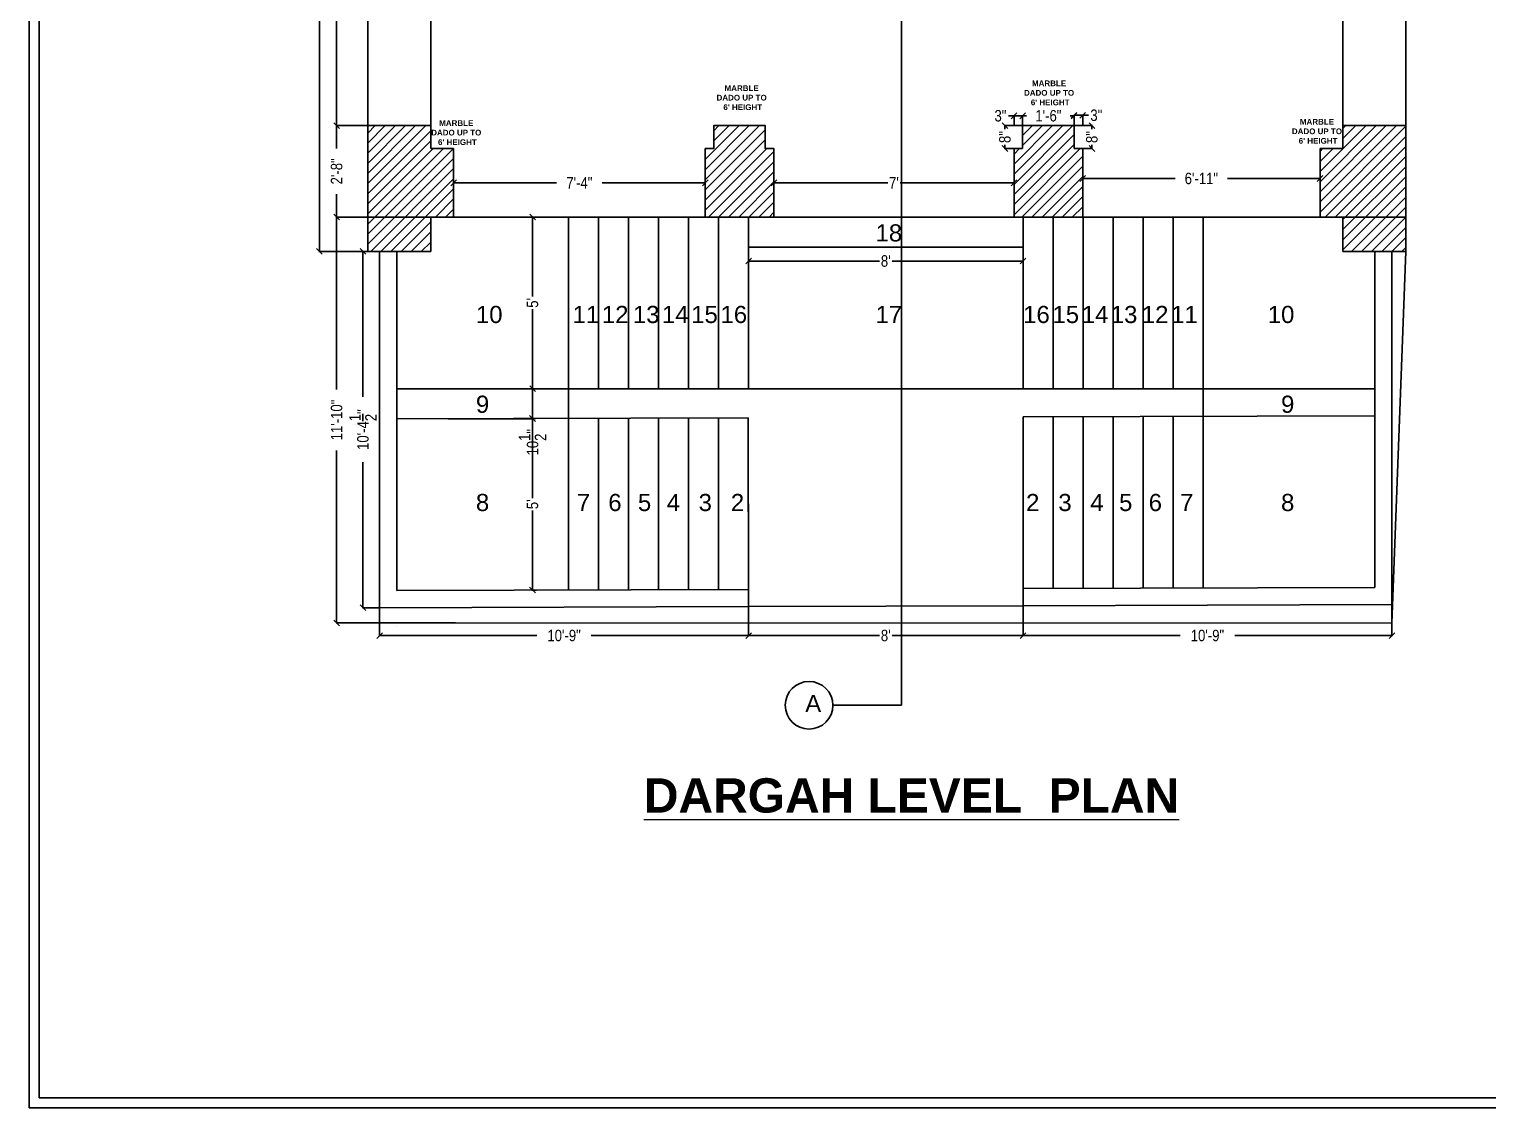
# Model space of a CAD drawing. Header units: inches. Extents: x 13054 to 48691, y 5623 to 20391.
# Drawn here: x 45946 to 46456, y 18574 to 18952 of the extents above; entities that cross this region are included whole.
import ezdxf

# ---------------------------------------------------------------- set-up
doc = ezdxf.new("R2010")
doc.units = ezdxf.units.IN
doc.header["$MEASUREMENT"] = 0
doc.styles.get("Standard").update_dxf_attribs({"font": 'arial.ttf'})
doc.styles.add('TEXT', font='')
doc.styles.get('TEXT').set_extended_font_data('Arial Narrow')
doc.dimstyles.new('Copy of Standard', dxfattribs={"dimtxt": 4, "dimasz": 2, "dimexe": 0.18, "dimexo": 0.0625, "dimgap": 0.09, "dimtad": 0, "dimzin": 0, "dimdsep": 46, "dimlunit": 4, "dimtxsty": 'TEXT', "dimblk": 'OBLIQUE', "dimcen": 0.09, "dimclrd": 8, "dimclre": 8, "dimclrt": 256, "dimadec": 0, "dimazin": 0, "dimtfac": 1, "dimtofl": 0, "dimtmove": 0, "dimatfit": 3, "dimfxl": 1, "dimtolj": 1, "dimtzin": 0, "dimarcsym": 0})

# ---------------------------------------------------------------- blocks, each defined once
blk = doc.blocks.new('_Oblique')
at = {"color": 0, "linetype": 'Continuous', "lineweight": -2}
blk.add_line((-0.5, -0.5), (0.5, 0.5), dxfattribs=at)
blk = doc.blocks.new('*D1300')
at = {"color": 8, "lineweight": -2, "transparency": 16777216}
for p, q in [((46197.56, 18875.28), (46197.56, 18870.3)), ((46293.53, 18875.28), (46293.53, 18870.3)), ((46197.56, 18870.48), (46243.36, 18870.48)), ((46293.53, 18870.48), (46247.73, 18870.48))]:
    blk.add_line(p, q, dxfattribs=at)
at = {"layer": 'Defpoints', "color": 0, "transparency": 16777216}
for p in [(46197.56, 18875.35), (46293.53, 18875.35), (46293.53, 18870.48)]:
    blk.add_point(p, dxfattribs=at)
at = {"color": 8, "lineweight": -2, "transparency": 16777216, "xscale": 2, "yscale": 2, "zscale": 2, "rotation": 180}
blk.add_blockref('_Oblique', (46197.56, 18870.48), dxfattribs=at)
at = {"color": 8, "lineweight": -2, "transparency": 16777216, "xscale": 2, "yscale": 2, "zscale": 2}
blk.add_blockref('_Oblique', (46293.53, 18870.48), dxfattribs=at)
at = {"transparency": 16777216, "insert": (46245.54, 18870.48), "char_height": 4, "attachment_point": 5, "style": 'TEXT'}
blk.add_mtext("\\A1;8'", dxfattribs=at)
blk = doc.blocks.new('*D1308')
at = {"color": 8, "lineweight": -2, "transparency": 16777216}
for p, q in [((46123.37, 18885.85), (46121.84, 18885.85)), ((46122.02, 18885.85), (46122.02, 18858.03)), ((46122.02, 18825.85), (46122.02, 18853.66)), ((46123.37, 18825.85), (46121.84, 18825.85))]:
    blk.add_line(p, q, dxfattribs=at)
at = {"layer": 'Defpoints', "color": 0, "transparency": 16777216}
for p in [(46122.02, 18885.85), (46123.43, 18885.85), (46123.43, 18825.85)]:
    blk.add_point(p, dxfattribs=at)
at = {"color": 8, "lineweight": -2, "transparency": 16777216, "xscale": 2, "yscale": 2, "zscale": 2}
for p, rotation in [((46122.02, 18885.85), 90), ((46122.02, 18825.85), 270)]:
    blk.add_blockref('_Oblique', p, dxfattribs=dict(at, rotation=rotation))
at = {"transparency": 16777216, "insert": (46122.02, 18855.85), "char_height": 4, "attachment_point": 5, "rotation": 90, "style": 'TEXT'}
blk.add_mtext("\\A1;5'", dxfattribs=at)
blk = doc.blocks.new('*D1309')
at = {"color": 8, "lineweight": -2, "transparency": 16777216}
for p, q in [((46124.53, 18825.85), (46121.84, 18825.85)), ((46122.02, 18825.85), (46122.02, 18815.32)), ((46092.51, 18815.32), (46122.2, 18815.32)), ((46122.02, 18815.32), (46122.02, 18813.32))]:
    blk.add_line(p, q, dxfattribs=at)
at = {"layer": 'Defpoints', "color": 0, "transparency": 16777216}
for p in [(46124.6, 18825.85), (46092.45, 18815.32), (46122.02, 18815.32)]:
    blk.add_point(p, dxfattribs=at)
at = {"color": 8, "lineweight": -2, "transparency": 16777216, "xscale": 2, "yscale": 2, "zscale": 2}
for p, rotation in [((46122.02, 18825.85), 90), ((46122.02, 18815.32), 270)]:
    blk.add_blockref('_Oblique', p, dxfattribs=dict(at, rotation=rotation))
at = {"transparency": 16777216, "insert": (46122.02, 18807.13), "char_height": 4, "attachment_point": 5, "rotation": 90, "style": 'TEXT'}
blk.add_mtext('\\A1;10{\\H1x;\\S1/2;}"', dxfattribs=at)
blk = doc.blocks.new('*D1310')
at = {"color": 8, "lineweight": -2, "transparency": 16777216}
for p, q in [((46123.23, 18815.42), (46121.83, 18815.42)), ((46122.01, 18815.42), (46122.01, 18787.6)), ((46122.01, 18755.42), (46122.01, 18783.23)), ((46123.42, 18755.42), (46121.83, 18755.42))]:
    blk.add_line(p, q, dxfattribs=at)
at = {"layer": 'Defpoints', "color": 0, "transparency": 16777216}
for p in [(46123.29, 18815.42), (46122.01, 18755.42), (46123.48, 18755.42)]:
    blk.add_point(p, dxfattribs=at)
at = {"color": 8, "lineweight": -2, "transparency": 16777216, "xscale": 2, "yscale": 2, "zscale": 2}
for p, rotation in [((46122.01, 18815.42), 90), ((46122.01, 18755.42), 270)]:
    blk.add_blockref('_Oblique', p, dxfattribs=dict(at, rotation=rotation))
at = {"transparency": 16777216, "insert": (46122.01, 18785.42), "char_height": 4, "attachment_point": 5, "rotation": 90, "style": 'TEXT'}
blk.add_mtext("\\A1;5'", dxfattribs=at)
blk = doc.blocks.new('*D1301')
at = {"color": 8, "lineweight": -2, "transparency": 16777216}
for p, q in [((46094.67, 18885.85), (46053.34, 18885.85)), ((46053.52, 18885.85), (46053.52, 18825.55)), ((46053.52, 18743.93), (46053.52, 18804.23)), ((46095.07, 18743.93), (46053.34, 18743.93))]:
    blk.add_line(p, q, dxfattribs=at)
at = {"layer": 'Defpoints', "color": 0, "transparency": 16777216}
for p in [(46094.73, 18885.85), (46053.52, 18743.93), (46095.13, 18743.93)]:
    blk.add_point(p, dxfattribs=at)
at = {"color": 8, "lineweight": -2, "transparency": 16777216, "xscale": 2, "yscale": 2, "zscale": 2}
for p, rotation in [((46053.52, 18885.85), 90), ((46053.52, 18743.93), 270)]:
    blk.add_blockref('_Oblique', p, dxfattribs=dict(at, rotation=rotation))
at = {"transparency": 16777216, "insert": (46053.52, 18814.89), "char_height": 4, "attachment_point": 5, "rotation": 90, "style": 'TEXT'}
blk.add_mtext('\\A1;11\'-10"', dxfattribs=at)
blk = doc.blocks.new('*D1311')
at = {"color": 8, "lineweight": -2, "transparency": 16777216}
for p, q in [((46094.41, 18897.85), (46130.42, 18897.85)), ((46094.41, 18897.78), (46094.41, 18897.67)), ((46182.41, 18897.85), (46146.4, 18897.85)), ((46182.41, 18897.91), (46182.41, 18898.03))]:
    blk.add_line(p, q, dxfattribs=at)
at = {"layer": 'Defpoints', "color": 0, "transparency": 16777216}
for p in [(46094.41, 18897.85), (46094.41, 18897.85), (46182.41, 18897.85)]:
    blk.add_point(p, dxfattribs=at)
at = {"color": 8, "lineweight": -2, "transparency": 16777216, "xscale": 2, "yscale": 2, "zscale": 2, "rotation": 180}
blk.add_blockref('_Oblique', (46094.41, 18897.85), dxfattribs=at)
at = {"color": 8, "lineweight": -2, "transparency": 16777216, "xscale": 2, "yscale": 2, "zscale": 2}
blk.add_blockref('_Oblique', (46182.41, 18897.85), dxfattribs=at)
at = {"transparency": 16777216, "insert": (46138.41, 18897.85), "char_height": 4, "attachment_point": 5, "style": 'TEXT'}
blk.add_mtext('\\A1;7\'-4"', dxfattribs=at)
blk = doc.blocks.new('*D1312')
at = {"color": 8, "lineweight": -2, "transparency": 16777216}
for p, q in [((46206.41, 18897.85), (46246.22, 18897.85)), ((46206.41, 18897.78), (46206.41, 18897.67)), ((46290.41, 18897.85), (46250.6, 18897.85)), ((46290.41, 18897.91), (46290.41, 18898.03))]:
    blk.add_line(p, q, dxfattribs=at)
at = {"layer": 'Defpoints', "color": 0, "transparency": 16777216}
for p in [(46206.41, 18897.85), (46290.41, 18897.85), (46290.41, 18897.85)]:
    blk.add_point(p, dxfattribs=at)
at = {"color": 8, "lineweight": -2, "transparency": 16777216, "xscale": 2, "yscale": 2, "zscale": 2, "rotation": 180}
blk.add_blockref('_Oblique', (46206.41, 18897.85), dxfattribs=at)
at = {"color": 8, "lineweight": -2, "transparency": 16777216, "xscale": 2, "yscale": 2, "zscale": 2}
blk.add_blockref('_Oblique', (46290.41, 18897.85), dxfattribs=at)
at = {"transparency": 16777216, "insert": (46248.41, 18897.85), "char_height": 4, "attachment_point": 5, "style": 'TEXT'}
blk.add_mtext("\\A1;7'", dxfattribs=at)
blk = doc.blocks.new('*D1313')
at = {"color": 8, "lineweight": -2, "transparency": 16777216}
for p, q in [((46397.41, 18903.85), (46397.41, 18899.17)), ((46314.41, 18899.41), (46314.41, 18899.53)), ((46314.41, 18899.35), (46346.77, 18899.35)), ((46397.41, 18899.35), (46365.05, 18899.35))]:
    blk.add_line(p, q, dxfattribs=at)
at = {"layer": 'Defpoints', "color": 0, "transparency": 16777216}
for p in [(46397.41, 18903.91), (46314.41, 18899.35), (46397.41, 18899.35)]:
    blk.add_point(p, dxfattribs=at)
at = {"color": 8, "lineweight": -2, "transparency": 16777216, "xscale": 2, "yscale": 2, "zscale": 2, "rotation": 180}
blk.add_blockref('_Oblique', (46314.41, 18899.35), dxfattribs=at)
at = {"color": 8, "lineweight": -2, "transparency": 16777216, "xscale": 2, "yscale": 2, "zscale": 2}
blk.add_blockref('_Oblique', (46397.41, 18899.35), dxfattribs=at)
at = {"transparency": 16777216, "insert": (46355.91, 18899.35), "char_height": 4, "attachment_point": 5, "style": 'TEXT'}
blk.add_mtext('\\A1;6\'-11"', dxfattribs=at)
blk = doc.blocks.new('*D1317')
at = {"color": 8, "lineweight": -2, "transparency": 16777216}
for p, q in [((46064.35, 18917.85), (46053.34, 18917.85)), ((46053.52, 18917.85), (46053.52, 18909.84)), ((46053.52, 18885.85), (46053.52, 18893.85)), ((46064.35, 18885.85), (46053.34, 18885.85))]:
    blk.add_line(p, q, dxfattribs=at)
at = {"layer": 'Defpoints', "color": 0, "transparency": 16777216}
for p in [(46053.52, 18917.85), (46064.41, 18917.85), (46064.41, 18885.85)]:
    blk.add_point(p, dxfattribs=at)
at = {"color": 8, "lineweight": -2, "transparency": 16777216, "xscale": 2, "yscale": 2, "zscale": 2}
for p, rotation in [((46053.52, 18917.85), 90), ((46053.52, 18885.85), 270)]:
    blk.add_blockref('_Oblique', p, dxfattribs=dict(at, rotation=rotation))
at = {"transparency": 16777216, "insert": (46053.52, 18901.85), "char_height": 4, "attachment_point": 5, "rotation": 90, "style": 'TEXT'}
blk.add_mtext('\\A1;2\'-8"', dxfattribs=at)
blk = doc.blocks.new('*D1318')
at = {"color": 8, "lineweight": -2, "transparency": 16777216}
for p, q in [((46064.35, 19057.35), (46053.34, 19057.35)), ((46053.52, 19057.35), (46053.52, 18998.64)), ((46053.52, 18917.85), (46053.52, 18976.55)), ((46064.35, 18917.85), (46053.34, 18917.85))]:
    blk.add_line(p, q, dxfattribs=at)
at = {"layer": 'Defpoints', "color": 0, "transparency": 16777216}
for p in [(46064.41, 19057.35), (46053.52, 18917.85), (46064.41, 18917.85)]:
    blk.add_point(p, dxfattribs=at)
at = {"color": 8, "lineweight": -2, "transparency": 16777216, "xscale": 2, "yscale": 2, "zscale": 2}
for p, rotation in [((46053.52, 19057.35), 90), ((46053.52, 18917.85), 270)]:
    blk.add_blockref('_Oblique', p, dxfattribs=dict(at, rotation=rotation))
at = {"transparency": 16777216, "insert": (46053.52, 18987.6), "char_height": 4, "attachment_point": 5, "rotation": 90, "style": 'TEXT'}
blk.add_mtext('\\A1;11\'-7{\\H1x;\\S1/2;}"', dxfattribs=at)
blk = doc.blocks.new('*D1319')
at = {"color": 8, "lineweight": -2, "transparency": 16777216}
for p, q in [((46068.56, 18749.18), (46068.56, 18739.32)), ((46197.56, 18749.58), (46197.56, 18739.32)), ((46068.56, 18739.5), (46123.54, 18739.5)), ((46197.56, 18739.5), (46142.57, 18739.5))]:
    blk.add_line(p, q, dxfattribs=at)
at = {"layer": 'Defpoints', "color": 0, "transparency": 16777216}
for p in [(46068.56, 18749.25), (46197.56, 18749.65), (46197.56, 18739.5)]:
    blk.add_point(p, dxfattribs=at)
at = {"color": 8, "lineweight": -2, "transparency": 16777216, "xscale": 2, "yscale": 2, "zscale": 2, "rotation": 180}
blk.add_blockref('_Oblique', (46068.56, 18739.5), dxfattribs=at)
at = {"color": 8, "lineweight": -2, "transparency": 16777216, "xscale": 2, "yscale": 2, "zscale": 2}
blk.add_blockref('_Oblique', (46197.56, 18739.5), dxfattribs=at)
at = {"transparency": 16777216, "insert": (46133.06, 18739.5), "char_height": 4, "attachment_point": 5, "style": 'TEXT'}
blk.add_mtext('\\A1;10\'-9"', dxfattribs=at)
blk = doc.blocks.new('*D1322')
at = {"color": 8, "lineweight": -2, "transparency": 16777216}
for p, q in [((46064.35, 19271.85), (46047.29, 19271.85)), ((46047.47, 19271.85), (46047.47, 19082.74)), ((46047.47, 18873.85), (46047.47, 19062.95)), ((46064.35, 18873.85), (46047.29, 18873.85))]:
    blk.add_line(p, q, dxfattribs=at)
at = {"layer": 'Defpoints', "color": 0, "transparency": 16777216}
for p in [(46064.41, 19271.85), (46047.47, 18873.85), (46064.41, 18873.85)]:
    blk.add_point(p, dxfattribs=at)
at = {"color": 8, "lineweight": -2, "transparency": 16777216, "xscale": 2, "yscale": 2, "zscale": 2}
for p, rotation in [((46047.47, 19271.85), 90), ((46047.47, 18873.85), 270)]:
    blk.add_blockref('_Oblique', p, dxfattribs=dict(at, rotation=rotation))
at = {"transparency": 16777216, "insert": (46047.47, 19072.85), "char_height": 4, "attachment_point": 5, "rotation": 90, "style": 'TEXT'}
blk.add_mtext('\\A1;33\'-2"', dxfattribs=at)
blk = doc.blocks.new('*D1323')
at = {"color": 8, "lineweight": -2, "transparency": 16777216}
for p, q in [((46197.56, 18749.58), (46197.56, 18739.32)), ((46293.53, 18749.58), (46293.53, 18739.32)), ((46197.56, 18739.5), (46243.36, 18739.5)), ((46293.53, 18739.5), (46247.73, 18739.5))]:
    blk.add_line(p, q, dxfattribs=at)
at = {"layer": 'Defpoints', "color": 0, "transparency": 16777216}
for p in [(46197.56, 18749.65), (46293.53, 18749.65), (46293.53, 18739.5)]:
    blk.add_point(p, dxfattribs=at)
at = {"color": 8, "lineweight": -2, "transparency": 16777216, "xscale": 2, "yscale": 2, "zscale": 2, "rotation": 180}
blk.add_blockref('_Oblique', (46197.56, 18739.5), dxfattribs=at)
at = {"color": 8, "lineweight": -2, "transparency": 16777216, "xscale": 2, "yscale": 2, "zscale": 2}
blk.add_blockref('_Oblique', (46293.53, 18739.5), dxfattribs=at)
at = {"transparency": 16777216, "insert": (46245.54, 18739.5), "char_height": 4, "attachment_point": 5, "style": 'TEXT'}
blk.add_mtext("\\A1;8'", dxfattribs=at)
blk = doc.blocks.new('*D1325')
at = {"color": 8, "lineweight": -2, "transparency": 16777216}
for p, q in [((46293.53, 18749.58), (46293.53, 18739.32)), ((46422.53, 18750.28), (46422.53, 18739.32)), ((46293.53, 18739.5), (46348.51, 18739.5)), ((46422.53, 18739.5), (46367.55, 18739.5))]:
    blk.add_line(p, q, dxfattribs=at)
at = {"layer": 'Defpoints', "color": 0, "transparency": 16777216}
for p in [(46293.53, 18749.65), (46422.53, 18750.35), (46422.53, 18739.5)]:
    blk.add_point(p, dxfattribs=at)
at = {"color": 8, "lineweight": -2, "transparency": 16777216, "xscale": 2, "yscale": 2, "zscale": 2, "rotation": 180}
blk.add_blockref('_Oblique', (46293.53, 18739.5), dxfattribs=at)
at = {"color": 8, "lineweight": -2, "transparency": 16777216, "xscale": 2, "yscale": 2, "zscale": 2}
blk.add_blockref('_Oblique', (46422.53, 18739.5), dxfattribs=at)
at = {"transparency": 16777216, "insert": (46358.03, 18739.5), "char_height": 4, "attachment_point": 5, "style": 'TEXT'}
blk.add_mtext('\\A1;10\'-9"', dxfattribs=at)
blk = doc.blocks.new('*D1307')
at = {"color": 8, "lineweight": -2, "transparency": 16777216}
for p, q in [((46068.49, 18873.85), (46062.52, 18873.85)), ((46062.7, 18873.85), (46062.7, 18822.97)), ((46062.7, 18749.25), (46062.7, 18800.12)), ((46068.49, 18749.25), (46062.52, 18749.25))]:
    blk.add_line(p, q, dxfattribs=at)
at = {"layer": 'Defpoints', "color": 0, "transparency": 16777216}
for p in [(46068.56, 18873.85), (46062.7, 18749.25), (46068.56, 18749.25)]:
    blk.add_point(p, dxfattribs=at)
at = {"color": 8, "lineweight": -2, "transparency": 16777216, "xscale": 2, "yscale": 2, "zscale": 2}
for p, rotation in [((46062.7, 18873.85), 90), ((46062.7, 18749.25), 270)]:
    blk.add_blockref('_Oblique', p, dxfattribs=dict(at, rotation=rotation))
at = {"transparency": 16777216, "insert": (46062.7, 18811.55), "char_height": 4, "attachment_point": 5, "rotation": 90, "style": 'TEXT'}
blk.add_mtext('\\A1;10\'-4{\\H1x;\\S1/2;}"', dxfattribs=at)
blk = doc.blocks.new('*D1372')
at = {"color": 8, "lineweight": -2, "transparency": 16777216}
for p, q in [((46293.41, 18917.91), (46293.41, 18921.46)), ((46293.41, 18921.28), (46294.8, 18921.28)), ((46311.41, 18921.28), (46310.02, 18921.28)), ((46311.41, 18917.91), (46311.41, 18921.46))]:
    blk.add_line(p, q, dxfattribs=at)
at = {"layer": 'Defpoints', "color": 0, "transparency": 16777216}
for p in [(46311.41, 18921.28), (46293.41, 18917.85), (46311.41, 18917.85)]:
    blk.add_point(p, dxfattribs=at)
at = {"color": 8, "lineweight": -2, "transparency": 16777216, "xscale": 2, "yscale": 2, "zscale": 2, "rotation": 180}
blk.add_blockref('_Oblique', (46293.41, 18921.28), dxfattribs=at)
at = {"color": 8, "lineweight": -2, "transparency": 16777216, "xscale": 2, "yscale": 2, "zscale": 2}
blk.add_blockref('_Oblique', (46311.41, 18921.28), dxfattribs=at)
at = {"transparency": 16777216, "insert": (46302.41, 18921.28), "char_height": 4, "attachment_point": 5, "style": 'TEXT'}
blk.add_mtext('\\A1;1\'-6"', dxfattribs=at)
blk = doc.blocks.new('*D1373')
at = {"color": 8, "lineweight": -2, "transparency": 16777216}
for p, q in [((46311.41, 18909.91), (46311.41, 18921.64)), ((46311.41, 18921.46), (46314.41, 18921.46)), ((46314.41, 18917.75), (46314.41, 18921.64)), ((46314.41, 18921.46), (46316.41, 18921.46))]:
    blk.add_line(p, q, dxfattribs=at)
at = {"layer": 'Defpoints', "color": 0, "transparency": 16777216}
for p in [(46314.41, 18921.46), (46314.41, 18917.69), (46311.41, 18909.85)]:
    blk.add_point(p, dxfattribs=at)
at = {"color": 8, "lineweight": -2, "transparency": 16777216, "xscale": 2, "yscale": 2, "zscale": 2, "rotation": 180}
blk.add_blockref('_Oblique', (46311.41, 18921.46), dxfattribs=at)
at = {"color": 8, "lineweight": -2, "transparency": 16777216, "xscale": 2, "yscale": 2, "zscale": 2}
blk.add_blockref('_Oblique', (46314.41, 18921.46), dxfattribs=at)
at = {"transparency": 16777216, "insert": (46319.17, 18921.46), "char_height": 4, "attachment_point": 5, "style": 'TEXT'}
blk.add_mtext('\\A1;3"', dxfattribs=at)
blk = doc.blocks.new('*D1374')
at = {"color": 8, "lineweight": -2, "transparency": 16777216}
for p, q in [((46290.41, 18921.28), (46288.41, 18921.28)), ((46290.41, 18917.91), (46290.41, 18921.46)), ((46293.41, 18921.28), (46290.41, 18921.28)), ((46293.41, 18909.91), (46293.41, 18921.46))]:
    blk.add_line(p, q, dxfattribs=at)
at = {"layer": 'Defpoints', "color": 0, "transparency": 16777216}
for p in [(46293.41, 18921.28), (46290.41, 18917.85), (46293.41, 18909.85)]:
    blk.add_point(p, dxfattribs=at)
at = {"color": 8, "lineweight": -2, "transparency": 16777216, "xscale": 2, "yscale": 2, "zscale": 2, "rotation": 180}
blk.add_blockref('_Oblique', (46290.41, 18921.28), dxfattribs=at)
at = {"color": 8, "lineweight": -2, "transparency": 16777216, "xscale": 2, "yscale": 2, "zscale": 2}
blk.add_blockref('_Oblique', (46293.41, 18921.28), dxfattribs=at)
at = {"transparency": 16777216, "insert": (46285.65, 18921.28), "char_height": 4, "attachment_point": 5, "style": 'TEXT'}
blk.add_mtext('\\A1;3"', dxfattribs=at)
blk = doc.blocks.new('*D1375')
at = {"color": 8, "lineweight": -2, "transparency": 16777216}
for p, q in [((46311.47, 18917.85), (46317.79, 18917.85)), ((46317.61, 18917.85), (46317.61, 18916.6)), ((46314.47, 18909.85), (46317.79, 18909.85)), ((46317.61, 18909.85), (46317.61, 18911.09))]:
    blk.add_line(p, q, dxfattribs=at)
at = {"layer": 'Defpoints', "color": 0, "transparency": 16777216}
for p in [(46311.41, 18917.85), (46317.61, 18917.85), (46314.41, 18909.85)]:
    blk.add_point(p, dxfattribs=at)
at = {"color": 8, "lineweight": -2, "transparency": 16777216, "xscale": 2, "yscale": 2, "zscale": 2}
for p, rotation in [((46317.61, 18917.85), 90), ((46317.61, 18909.85), 270)]:
    blk.add_blockref('_Oblique', p, dxfattribs=dict(at, rotation=rotation))
at = {"transparency": 16777216, "insert": (46317.61, 18913.85), "char_height": 4, "attachment_point": 5, "rotation": 90, "style": 'TEXT'}
blk.add_mtext('\\A1;8"', dxfattribs=at)
blk = doc.blocks.new('*D1376')
at = {"color": 8, "lineweight": -2, "transparency": 16777216}
for p, q in [((46293.35, 18917.85), (46287.03, 18917.85)), ((46287.21, 18917.85), (46287.21, 18916.6)), ((46290.35, 18909.85), (46287.03, 18909.85)), ((46287.21, 18909.85), (46287.21, 18911.09))]:
    blk.add_line(p, q, dxfattribs=at)
at = {"layer": 'Defpoints', "color": 0, "transparency": 16777216}
for p in [(46287.21, 18917.85), (46293.41, 18917.85), (46290.41, 18909.85)]:
    blk.add_point(p, dxfattribs=at)
at = {"color": 8, "lineweight": -2, "transparency": 16777216, "xscale": 2, "yscale": 2, "zscale": 2}
for p, rotation in [((46287.21, 18917.85), 90), ((46287.21, 18909.85), 270)]:
    blk.add_blockref('_Oblique', p, dxfattribs=dict(at, rotation=rotation))
at = {"transparency": 16777216, "insert": (46287.21, 18913.85), "char_height": 4, "attachment_point": 5, "rotation": 90, "style": 'TEXT'}
blk.add_mtext('\\A1;8"', dxfattribs=at)

msp = doc.modelspace()

# ---------------------------------------------------------------- hatches: boundary and pattern name
at = {"true_color": 0x636466, "transparency": 33554687}
h = msp.add_hatch(dxfattribs=at)
h.set_pattern_fill('ANSI31', color=251, scale=20)
h.set_pattern_definition([(45, (0, -35.1546), (-1.76776695, 1.76776695), [])])
h.paths.add_polyline_path([(46086.41, 19271.845), (46064.41, 19271.845), (46064.41, 19239.345), (46086.41, 19239.345)])
h.paths.add_polyline_path([(46206.41, 19271.845), (46182.41, 19271.845), (46182.41, 19239.345), (46185.41, 19239.345), (46185.41, 19234.345), (46203.41, 19234.345), (46203.41, 19239.345), (46206.41, 19239.345)])
h.paths.add_polyline_path([(46314.41, 19271.845), (46290.41, 19271.845), (46290.41, 19239.345), (46293.41, 19239.345), (46293.41, 19234.345), (46311.41, 19234.345), (46311.41, 19239.345), (46314.41, 19239.345)])
h.paths.add_polyline_path([(46427.41, 19271.845), (46405.41, 19271.845), (46405.41, 19239.345), (46427.41, 19239.345)])
h.paths.add_polyline_path([(46427.41, 19097.345), (46405.41, 19097.345), (46405.41, 19089.345), (46397.41, 19089.345), (46397.41, 19065.345), (46405.41, 19065.345), (46405.41, 19057.345), (46427.41, 19057.345)])
h.paths.add_polyline_path([(46314.41, 19089.345), (46311.41, 19089.345), (46311.41, 19097.345), (46293.41, 19097.345), (46293.41, 19089.345), (46290.41, 19089.345), (46290.41, 19065.345), (46293.41, 19065.345), (46293.41, 19057.345), (46311.41, 19057.345), (46311.41, 19065.345), (46314.41, 19065.345)])
h.paths.add_polyline_path([(46206.41, 19089.345), (46203.41, 19089.345), (46203.41, 19097.345), (46185.41, 19097.345), (46185.41, 19089.345), (46182.41, 19089.345), (46182.41, 19065.345), (46185.41, 19065.345), (46185.41, 19057.345), (46203.41, 19057.345), (46203.41, 19065.345), (46206.41, 19065.345)])
h.paths.add_polyline_path([(46094.41, 19089.345), (46086.41, 19089.345), (46086.41, 19097.345), (46064.41, 19097.345), (46064.41, 19057.345), (46086.41, 19057.345), (46086.41, 19065.345), (46094.41, 19065.345)])
h.paths.add_polyline_path([(46094.41, 18909.845), (46086.41, 18909.845), (46086.41, 18917.845), (46064.41, 18917.845), (46064.41, 18885.845), (46094.41, 18885.845)])
h.paths.add_polyline_path([(46086.41, 18885.845), (46064.41, 18885.845), (46064.41, 18873.845), (46086.41, 18873.845)])
h.paths.add_polyline_path([(46206.41, 18909.845), (46203.41, 18909.845), (46203.41, 18917.845), (46185.41, 18917.845), (46185.41, 18909.845), (46182.41, 18909.845), (46182.41, 18885.845), (46206.41, 18885.845)])
h.paths.add_polyline_path([(46314.41, 18909.845), (46311.41, 18909.845), (46311.41, 18917.845), (46293.41, 18917.845), (46293.41, 18909.845), (46290.41, 18909.845), (46290.41, 18885.845), (46314.41, 18885.845)])
h.paths.add_polyline_path([(46427.41, 18917.845), (46405.41, 18917.845), (46405.41, 18909.845), (46397.41, 18909.845), (46397.41, 18885.845), (46427.41, 18885.845)])
h.paths.add_polyline_path([(46427.41, 18885.845), (46405.41, 18885.845), (46405.41, 18873.845), (46427.41, 18873.845)])

# ---------------------------------------------------------------- linework, layer by layer
for p, q in [((46251.045, 18715.105), (46251.045, 19306.174)), ((46064.41, 19271.845), (46064.41, 18885.845)), ((46427.41, 19271.845), (46427.41, 18885.845)), ((46086.41, 19065.345), (46086.41, 18909.845)), ((46405.41, 19065.345), (46405.41, 18909.845)), ((46064.41, 18917.845), (46086.41, 18917.845)), ((46185.41, 18917.845), (46185.41, 18909.845)), ((46203.41, 18917.845), (46185.41, 18917.845)), ((46185.41, 18917.845), (46203.41, 18917.845)), ((46203.41, 18917.845), (46203.41, 18909.845)), ((46293.41, 18917.845), (46311.41, 18917.845)), ((46293.41, 18917.845), (46293.41, 18909.845)), ((46311.41, 18917.845), (46311.41, 18909.845)), ((46405.41, 18917.845), (46427.41, 18917.845)), ((46094.41, 18909.845), (46086.41, 18909.845)), ((46094.41, 18909.845), (46094.41, 18885.845)), ((46182.41, 18909.845), (46182.41, 18885.845)), ((46185.41, 18909.845), (46182.41, 18909.845)), ((46206.41, 18909.845), (46203.41, 18909.845)), ((46206.41, 18909.845), (46206.41, 18885.845)), ((46290.41, 18909.845), (46290.41, 18885.845)), ((46293.41, 18909.845), (46290.41, 18909.845)), ((46314.41, 18909.845), (46311.41, 18909.845)), ((46314.41, 18909.845), (46314.41, 18885.845)), ((46397.41, 18909.845), (46405.41, 18909.845)), ((46397.41, 18909.845), (46397.41, 18885.845)), ((46064.41, 18885.845), (46064.41, 18873.845)), ((46086.41, 18885.845), (46064.41, 18885.845)), ((46086.41, 18885.845), (46086.41, 18873.845)), ((46086.41, 18885.845), (46427.41, 18885.845)), ((46134.556, 18885.845), (46134.556, 18755.451)), ((46145.056, 18885.845), (46145.056, 18825.845)), ((46155.556, 18885.845), (46155.556, 18825.845)), ((46166.056, 18885.845), (46166.056, 18825.845)), ((46176.556, 18885.845), (46176.556, 18825.845)), ((46210.556, 18885.845), (46186.556, 18885.845)), ((46187.056, 18885.845), (46187.056, 18825.845)), ((46197.556, 18885.845), (46197.556, 18825.845)), ((46293.533, 18825.845), (46293.533, 18885.845)), ((46318.556, 18885.845), (46294.556, 18885.845)), ((46304.033, 18825.845), (46304.033, 18885.845)), ((46314.533, 18825.845), (46314.533, 18885.845)), ((46325.033, 18825.845), (46325.033, 18885.845)), ((46335.533, 18825.845), (46335.533, 18885.845)), ((46346.033, 18825.845), (46346.033, 18885.845)), ((46356.533, 18816.141), (46356.533, 18885.845)), ((46405.41, 18885.845), (46405.41, 18873.845)), ((46427.41, 18885.845), (46427.41, 18873.845)), ((46086.41, 18873.845), (46064.41, 18873.845)), ((46064.41, 18873.845), (46086.41, 18873.845)), ((46068.556, 18873.845), (46068.556, 18743.941)), ((46074.556, 18873.845), (46074.556, 18755.264)), ((46197.556, 18875.345), (46293.533, 18875.345)), ((46405.41, 18873.845), (46427.41, 18873.845)), ((46405.41, 18873.845), (46427.41, 18873.845)), ((46416.533, 18756.327), (46416.533, 18873.845)), ((46427.41, 18873.845), (46422.533, 18743.845)), ((46422.533, 18750.345), (46422.533, 18873.845)), ((46074.556, 18825.845), (46416.533, 18825.845)), ((46074.37, 18815.264), (46197.37, 18815.646)), ((46074.556, 18808.764), (46074.556, 18813.845)), ((46145.056, 18815.483), (46145.056, 18755.483)), ((46155.556, 18815.516), (46155.556, 18755.516)), ((46166.056, 18815.549), (46166.056, 18755.548)), ((46176.556, 18815.581), (46176.556, 18755.581)), ((46187.056, 18815.614), (46187.056, 18755.614)), ((46197.556, 18755.646), (46197.37, 18815.646)), ((46197.37, 18815.646), (46197.575, 18749.646)), ((46293.533, 18815.945), (46416.347, 18816.326)), ((46293.533, 18743.88), (46293.533, 18815.945)), ((46304.033, 18755.977), (46304.033, 18815.977)), ((46314.533, 18756.01), (46314.533, 18816.01)), ((46325.033, 18756.042), (46325.033, 18816.043)), ((46335.533, 18756.075), (46335.533, 18816.075)), ((46346.033, 18756.108), (46346.033, 18816.108)), ((46356.533, 18756.14), (46356.533, 18816.141)), ((46074.37, 18808.764), (46074.556, 18808.764)), ((46074.556, 18755.264), (46197.556, 18755.646)), ((46293.533, 18755.945), (46416.533, 18756.327)), ((46068.537, 18748.745), (46068.556, 18748.745)), ((46068.556, 18749.245), (46197.556, 18749.646)), ((46197.556, 18749.646), (46293.533, 18749.945)), ((46293.533, 18749.945), (46422.556, 18750.345)), ((46068.556, 18743.941), (46422.533, 18743.845)), ((46074.556, 18742.764), (46074.556, 18742.745)), ((46251.045, 18715.105), (46227.045, 18715.105))]:
    msp.add_line(p, q)
for points in [[(45946, 19328.845), (45946, 18574.327), (47022.962, 18574.327), (47022.962, 19328.845)], [(45949.5, 19325.345), (45949.5, 18577.827), (47019.462, 18577.827), (47019.462, 19325.345)]]:
    msp.add_lwpolyline(points, close=True)
msp.add_lwpolyline([(46182.41, 18885.845), (46182.41, 18909.845), (46185.41, 18909.845), (46185.41, 18917.845), (46203.41, 18917.845), (46203.41, 18909.845), (46206.41, 18909.845), (46206.41, 18885.845), (46182.41, 18885.845)])
msp.add_circle((46218.711, 18715.105), 8.334)

# ---------------------------------------------------------------- texts
at = {"linetype": 'ByBlock', "lineweight": 0, "attachment_point": 1}
for s, width, insert, char_height in [("\\pxqc;{\\fArial|b1|i0|c0|p34;MARBLE \\PDADO UP TO\\P 6' HEIGHT}", 23.50301, (46183.39, 18931.96), 2), ("\\pxqc;{\\fArial|b1|i0|c0|p34;MARBLE \\PDADO UP TO\\P 6' HEIGHT}", 23.50301, (46290.893, 18933.64), 2), ("\\pxqc;{\\fArial|b1|i0|c0|p34;MARBLE \\PDADO UP TO\\P 6' HEIGHT}", 23.50301, (46083.598, 18919.74), 2), ("\\pxqc;{\\fArial|b1|i0|c0|p34;MARBLE \\PDADO UP TO\\P 6' HEIGHT}", 23.50301, (46384.577, 18920.198), 2), ('{\\fArial|b1|i0|c0|p34;\\LDARGAH LEVEL  PLAN}', 287.32488, (46160.961, 18689.583), 12)]:
    msp.add_mtext_dynamic_manual_height_columns(s, width=width, gutter_width=189.162, heights=[0], dxfattribs=dict(at, insert=insert, char_height=char_height))
at = {"char_height": 6}
for s, insert, attachment_point in [('18', (46241.961, 18883.333), 1), ('10', (46102.213, 18854.804), 1), ('11', (46136.021, 18854.804), 1), ('12', (46146.255, 18854.804), 1), ('13', (46157.107, 18854.804), 1), ('14', (46167.253, 18854.804), 1), ('15', (46177.49, 18854.804), 1), ('16', (46187.74, 18854.804), 1), ('17', (46241.961, 18854.804), 1), ('16', (46302.9, 18854.804), 3), ('15', (46313.15, 18854.804), 3), ('14', (46323.387, 18854.804), 3), ('13', (46333.533, 18854.804), 3), ('12', (46344.385, 18854.804), 3), ('11', (46354.619, 18854.804), 3), ('10', (46388.427, 18854.804), 3), ('9', (46102.213, 18823.414), 1), ('9', (46388.427, 18823.414), 3), ('8', (46102.213, 18789.044), 1), ('7', (46137.522, 18789.044), 1), ('6', (46148.504, 18789.044), 1), ('5', (46158.862, 18789.044), 1), ('4', (46168.935, 18789.044), 1), ('3', (46180.098, 18789.044), 1), ('2', (46191.375, 18789.044), 1), ('2', (46299.265, 18789.044), 3), ('3', (46310.542, 18789.044), 3), ('4', (46321.705, 18789.044), 3), ('5', (46331.778, 18789.044), 3), ('6', (46342.136, 18789.044), 3), ('7', (46353.118, 18789.044), 3), ('8', (46388.427, 18789.044), 3), ('^IA', (46215.056, 18718.745), 1)]:
    msp.add_mtext_dynamic_manual_height_columns(s, width=10.54364, gutter_width=1, heights=[0], dxfattribs=dict(at, insert=insert, attachment_point=attachment_point))

# ---------------------------------------------------------------- dimensions: what is measured, and where the dimension line sits
for base, p1, p2, angle, picture, middle in [((46047.47, 18873.845), (46064.41, 19271.845), (46064.41, 18873.845), 90, '*D1322', (46047.47, 19072.845)), ((46053.524, 18917.845), (46064.41, 19057.345), (46064.41, 18917.845), 270, '*D1318', (46053.524, 18987.595)), ((46053.524, 18917.845), (46064.41, 18885.845), (46064.41, 18917.845), 270, '*D1317', (46053.524, 18901.845)), ((46287.21, 18917.845), (46290.41, 18909.845), (46293.41, 18917.845), 90, '*D1376', (46287.21, 18913.845)), ((46317.61, 18917.845), (46314.41, 18909.845), (46311.41, 18917.845), 90, '*D1375', (46317.61, 18913.845)), ((46053.524, 18743.934), (46094.73, 18885.845), (46095.132, 18743.934), 90, '*D1301', (46053.524, 18814.89)), ((46122.021, 18885.845), (46123.431, 18825.845), (46123.431, 18885.845), 90, '*D1308', (46122.021, 18855.845)), ((46062.699, 18749.245), (46068.556, 18873.845), (46068.556, 18749.245), 90, '*D1307', (46062.699, 18811.545)), ((46122.0212, 18815.32), (46124.5962, 18825.8454), (46092.4464, 18815.32), 90, '*D1309', (46122.0212, 18807.1348)), ((46122.013, 18755.416), (46123.294, 18815.42), (46123.481, 18755.416), 90, '*D1310', (46122.013, 18785.418))]:
    dim = msp.add_linear_dim(base=base, p1=p1, p2=p2, angle=angle, dimstyle='Copy of Standard')
    dim.commit()
    dim.dimension.update_dxf_attribs({"geometry": picture, "text_midpoint": middle})
dim = msp.add_linear_dim(base=(46293.41, 18921.278), p1=(46290.41, 18917.845), p2=(46293.41, 18909.845), dimstyle='Copy of Standard')
dim.commit()
dim.dimension.update_dxf_attribs({"geometry": '*D1374', "text_midpoint": (46285.653, 18921.278), "dimtype": 160})
for base, p1, p2, picture, middle in [((46311.41, 18921.278), (46293.41, 18917.845), (46311.41, 18917.845), '*D1372', (46302.41, 18921.278)), ((46314.41, 18921.458), (46311.41, 18909.845), (46314.41, 18917.685), '*D1373', (46319.167, 18921.458)), ((46397.41, 18899.345), (46314.41, 18899.345), (46397.41, 18903.908), '*D1313', (46355.91, 18899.345)), ((46094.41, 18897.845), (46182.41, 18897.845), (46094.41, 18897.845), '*D1311', (46138.41, 18897.845)), ((46290.41, 18897.845), (46206.41, 18897.845), (46290.41, 18897.845), '*D1312', (46248.41, 18897.845)), ((46293.533, 18870.48), (46197.556, 18875.345), (46293.533, 18875.345), '*D1300', (46245.545, 18870.48)), ((46197.556, 18739.501), (46068.556, 18749.245), (46197.556, 18749.646), '*D1319', (46133.056, 18739.501)), ((46293.533, 18739.501), (46197.556, 18749.646), (46293.533, 18749.646), '*D1323', (46245.545, 18739.501)), ((46422.533, 18739.501), (46293.533, 18749.646), (46422.533, 18750.345), '*D1325', (46358.033, 18739.501))]:
    dim = msp.add_linear_dim(base=base, p1=p1, p2=p2, dimstyle='Copy of Standard')
    dim.commit()
    dim.dimension.update_dxf_attribs({"geometry": picture, "text_midpoint": middle})

doc.saveas('drawing.dxf')
